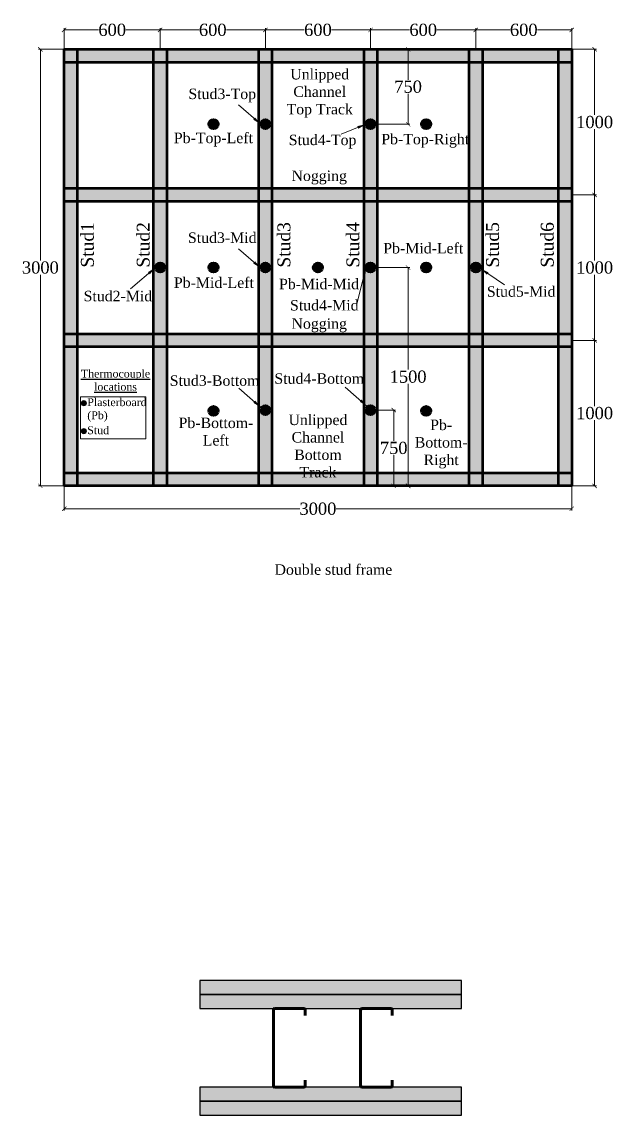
# Model space of a CAD drawing. Header units: millimetres. Extents: x 4760 to 7419, y -378 to 5598.
# Drawn here: x 6373 to 7050, y 1498 to 2750 of the extents above; entities that cross this region are included whole.
import ezdxf

# ---------------------------------------------------------------- set-up
doc = ezdxf.new("R2010")
doc.units = ezdxf.units.MM
doc.header["$PDMODE"] = 34
doc.layers.get('0').update_dxf_attribs({"lineweight": 9})
doc.layers.get('Defpoints').update_dxf_attribs({"color": 255})
doc.layers.add('Pb text', color=5, linetype='Continuous', lineweight=9)
doc.layers.add('Stud text', color=1, linetype='Continuous', lineweight=9)
doc.styles.get("Standard").update_dxf_attribs({"font": 'times.ttf'})
doc.dimstyles.new('Times new roman', dxfattribs={"dimtxt": 14, "dimasz": 5, "dimexe": 2, "dimexo": 1, "dimgap": 1, "dimtad": 0, "dimtih": 1, "dimtoh": 1, "dimtxsty": 'Standard', "dimblk": 'ARCHTICK', "dimcen": 0, "dimclrd": 256, "dimclre": 256, "dimadec": 0, "dimazin": 0, "dimtfac": 1, "dimtmove": 0, "dimatfit": 3, "dimfxl": 1, "dimlwd": -1, "dimlwe": -1, "dimarcsym": 0})

# ---------------------------------------------------------------- blocks, each defined once
blk = doc.blocks.new('_ArchTick')
at = {"color": 0, "linetype": 'ByBlock', "const_width": 0.15}
blk.add_lwpolyline([(-0.5, -0.5), (0.5, 0.5)], dxfattribs=at)
blk = doc.blocks.new('*D213')
at = {"transparency": 16777216}
for p, q in [((6420.3, 2718.9), (6392, 2718.9)), ((6394, 2718.9), (6394, 2477)), ((6394, 2218.9), (6394, 2460.7)), ((6420.3, 2218.9), (6392, 2218.9))]:
    blk.add_line(p, q, dxfattribs=at)
at = {"layer": 'Defpoints', "color": 0, "lineweight": 53, "transparency": 16777216}
for p in [(6421.3, 2718.9), (6394, 2218.9), (6421.3, 2218.9)]:
    blk.add_point(p, dxfattribs=at)
at = {"transparency": 16777216, "xscale": 5, "yscale": 5, "zscale": 5}
for p, rotation in [((6394, 2718.9), 90), ((6394, 2218.9), 270)]:
    blk.add_blockref('_ArchTick', p, dxfattribs=dict(at, rotation=rotation))
at = {"color": 0, "lineweight": 53, "transparency": 16777216, "insert": (6394, 2468.9), "char_height": 14, "attachment_point": 5}
blk.add_mtext('3000', dxfattribs=at)
blk = doc.blocks.new('*D214')
at = {"transparency": 16777216}
for p, q in [((6421.3, 2719.9), (6421.3, 2743.1)), ((6531.2, 2719.9), (6531.2, 2743.1)), ((6421.3, 2741.1), (6460.6, 2741.1)), ((6531.2, 2741.1), (6492, 2741.1))]:
    blk.add_line(p, q, dxfattribs=at)
at = {"layer": 'Defpoints', "color": 0, "lineweight": 53, "transparency": 16777216}
for p in [(6531.2, 2741.1), (6421.3, 2718.9), (6531.2, 2718.9)]:
    blk.add_point(p, dxfattribs=at)
at = {"transparency": 16777216, "xscale": 5, "yscale": 5, "zscale": 5, "rotation": 180}
blk.add_blockref('_ArchTick', (6421.3, 2741.1), dxfattribs=at)
at = {"transparency": 16777216, "xscale": 5, "yscale": 5, "zscale": 5}
blk.add_blockref('_ArchTick', (6531.2, 2741.1), dxfattribs=at)
at = {"color": 0, "lineweight": 53, "transparency": 16777216, "insert": (6476.3, 2741.1), "char_height": 14, "attachment_point": 5}
blk.add_mtext('600', dxfattribs=at)
blk = doc.blocks.new('*D215')
at = {"transparency": 16777216}
for p, q in [((6531.2, 2719.9), (6531.2, 2743.1)), ((6651.8, 2719.9), (6651.8, 2743.1)), ((6531.2, 2741.1), (6575.8, 2741.1)), ((6651.8, 2741.1), (6607.2, 2741.1))]:
    blk.add_line(p, q, dxfattribs=at)
at = {"layer": 'Defpoints', "color": 0, "lineweight": 53, "transparency": 16777216}
for p in [(6651.8, 2741.1), (6531.2, 2718.9), (6651.8, 2718.9)]:
    blk.add_point(p, dxfattribs=at)
at = {"transparency": 16777216, "xscale": 5, "yscale": 5, "zscale": 5, "rotation": 180}
blk.add_blockref('_ArchTick', (6531.2, 2741.1), dxfattribs=at)
at = {"transparency": 16777216, "xscale": 5, "yscale": 5, "zscale": 5}
blk.add_blockref('_ArchTick', (6651.8, 2741.1), dxfattribs=at)
at = {"color": 0, "lineweight": 53, "transparency": 16777216, "insert": (6591.5, 2741.1), "char_height": 14, "attachment_point": 5}
blk.add_mtext('600', dxfattribs=at)
blk = doc.blocks.new('*D216')
at = {"transparency": 16777216}
for p, q in [((6651.8, 2719.9), (6651.8, 2743.1)), ((6772.3, 2719.9), (6772.3, 2743.1)), ((6651.8, 2741.1), (6696.4, 2741.1)), ((6772.3, 2741.1), (6727.7, 2741.1))]:
    blk.add_line(p, q, dxfattribs=at)
at = {"layer": 'Defpoints', "color": 0, "lineweight": 53, "transparency": 16777216}
for p in [(6772.3, 2741.1), (6651.8, 2718.9), (6772.3, 2718.9)]:
    blk.add_point(p, dxfattribs=at)
at = {"transparency": 16777216, "xscale": 5, "yscale": 5, "zscale": 5, "rotation": 180}
blk.add_blockref('_ArchTick', (6651.8, 2741.1), dxfattribs=at)
at = {"transparency": 16777216, "xscale": 5, "yscale": 5, "zscale": 5}
blk.add_blockref('_ArchTick', (6772.3, 2741.1), dxfattribs=at)
at = {"color": 0, "lineweight": 53, "transparency": 16777216, "insert": (6712, 2741.1), "char_height": 14, "attachment_point": 5}
blk.add_mtext('600', dxfattribs=at)
blk = doc.blocks.new('*D217')
at = {"transparency": 16777216}
for p, q in [((6772.3, 2719.9), (6772.3, 2743.1)), ((6892.9, 2719.9), (6892.9, 2743.1)), ((6772.3, 2741.1), (6816.9, 2741.1)), ((6892.9, 2741.1), (6848.3, 2741.1))]:
    blk.add_line(p, q, dxfattribs=at)
at = {"layer": 'Defpoints', "color": 0, "lineweight": 53, "transparency": 16777216}
for p in [(6892.9, 2741.1), (6772.3, 2718.9), (6892.9, 2718.9)]:
    blk.add_point(p, dxfattribs=at)
at = {"transparency": 16777216, "xscale": 5, "yscale": 5, "zscale": 5, "rotation": 180}
blk.add_blockref('_ArchTick', (6772.3, 2741.1), dxfattribs=at)
at = {"transparency": 16777216, "xscale": 5, "yscale": 5, "zscale": 5}
blk.add_blockref('_ArchTick', (6892.9, 2741.1), dxfattribs=at)
at = {"color": 0, "lineweight": 53, "transparency": 16777216, "insert": (6832.6, 2741.1), "char_height": 14, "attachment_point": 5}
blk.add_mtext('600', dxfattribs=at)
blk = doc.blocks.new('*D218')
at = {"transparency": 16777216}
for p, q in [((6892.9, 2719.9), (6892.9, 2743.1)), ((7002.8, 2719.9), (7002.8, 2743.1)), ((6892.9, 2741.1), (6932.1, 2741.1)), ((7002.8, 2741.1), (6963.5, 2741.1))]:
    blk.add_line(p, q, dxfattribs=at)
at = {"layer": 'Defpoints', "color": 0, "lineweight": 53, "transparency": 16777216}
for p in [(7002.8, 2741.1), (6892.9, 2718.9), (7002.8, 2718.9)]:
    blk.add_point(p, dxfattribs=at)
at = {"transparency": 16777216, "xscale": 5, "yscale": 5, "zscale": 5, "rotation": 180}
blk.add_blockref('_ArchTick', (6892.9, 2741.1), dxfattribs=at)
at = {"transparency": 16777216, "xscale": 5, "yscale": 5, "zscale": 5}
blk.add_blockref('_ArchTick', (7002.8, 2741.1), dxfattribs=at)
at = {"color": 0, "lineweight": 53, "transparency": 16777216, "insert": (6947.8, 2741.1), "char_height": 14, "attachment_point": 5}
blk.add_mtext('600', dxfattribs=at)
blk = doc.blocks.new('*D219')
at = {"transparency": 16777216}
for p, q in [((7003.8, 2718.9), (7031, 2718.9)), ((7029, 2718.9), (7029, 2643.7)), ((7029, 2552.2), (7029, 2627.4)), ((7003.8, 2552.2), (7031, 2552.2))]:
    blk.add_line(p, q, dxfattribs=at)
at = {"layer": 'Defpoints', "color": 0, "lineweight": 53, "transparency": 16777216}
for p in [(7002.8, 2718.9), (7002.8, 2552.2), (7029, 2552.2)]:
    blk.add_point(p, dxfattribs=at)
at = {"transparency": 16777216, "xscale": 5, "yscale": 5, "zscale": 5}
for p, rotation in [((7029, 2718.9), 90), ((7029, 2552.2), 270)]:
    blk.add_blockref('_ArchTick', p, dxfattribs=dict(at, rotation=rotation))
at = {"color": 0, "lineweight": 53, "transparency": 16777216, "insert": (7029, 2635.5), "char_height": 14, "attachment_point": 5}
blk.add_mtext('1000', dxfattribs=at)
blk = doc.blocks.new('*D220')
at = {"transparency": 16777216}
for p, q in [((7003.8, 2552.2), (7031, 2552.2)), ((7029, 2552.2), (7029, 2477)), ((7029, 2385.5), (7029, 2460.7)), ((7003.8, 2385.5), (7031, 2385.5))]:
    blk.add_line(p, q, dxfattribs=at)
at = {"layer": 'Defpoints', "color": 0, "lineweight": 53, "transparency": 16777216}
for p in [(7002.8, 2552.2), (7002.8, 2385.5), (7029, 2385.5)]:
    blk.add_point(p, dxfattribs=at)
at = {"transparency": 16777216, "xscale": 5, "yscale": 5, "zscale": 5}
for p, rotation in [((7029, 2552.2), 90), ((7029, 2385.5), 270)]:
    blk.add_blockref('_ArchTick', p, dxfattribs=dict(at, rotation=rotation))
at = {"color": 0, "lineweight": 53, "transparency": 16777216, "insert": (7029, 2468.9), "char_height": 14, "attachment_point": 5}
blk.add_mtext('1000', dxfattribs=at)
blk = doc.blocks.new('*D221')
at = {"transparency": 16777216}
for p, q in [((7003.8, 2385.5), (7031, 2385.5)), ((7029, 2385.5), (7029, 2310.3)), ((7029, 2218.9), (7029, 2294.1)), ((7003.8, 2218.9), (7031, 2218.9))]:
    blk.add_line(p, q, dxfattribs=at)
at = {"layer": 'Defpoints', "color": 0, "lineweight": 53, "transparency": 16777216}
for p in [(7002.8, 2385.5), (7002.8, 2218.9), (7029, 2218.9)]:
    blk.add_point(p, dxfattribs=at)
at = {"transparency": 16777216, "xscale": 5, "yscale": 5, "zscale": 5}
for p, rotation in [((7029, 2385.5), 90), ((7029, 2218.9), 270)]:
    blk.add_blockref('_ArchTick', p, dxfattribs=dict(at, rotation=rotation))
at = {"color": 0, "lineweight": 53, "transparency": 16777216, "insert": (7029, 2302.2), "char_height": 14, "attachment_point": 5}
blk.add_mtext('1000', dxfattribs=at)
blk = doc.blocks.new('*D210')
at = {"transparency": 16777216}
for p, q in [((6421.3, 2217.9), (6421.3, 2190.7)), ((7002.8, 2217.9), (7002.8, 2190.7)), ((6421.3, 2192.7), (6691.2, 2192.7)), ((7002.8, 2192.7), (6732.9, 2192.7))]:
    blk.add_line(p, q, dxfattribs=at)
at = {"layer": 'Defpoints', "color": 0, "lineweight": 53, "transparency": 16777216}
for p in [(6421.3, 2218.9), (7002.8, 2218.9), (7002.8, 2192.7)]:
    blk.add_point(p, dxfattribs=at)
at = {"transparency": 16777216, "xscale": 5, "yscale": 5, "zscale": 5, "rotation": 180}
blk.add_blockref('_ArchTick', (6421.3, 2192.7), dxfattribs=at)
at = {"transparency": 16777216, "xscale": 5, "yscale": 5, "zscale": 5}
blk.add_blockref('_ArchTick', (7002.8, 2192.7), dxfattribs=at)
at = {"color": 0, "lineweight": 53, "transparency": 16777216, "insert": (6712, 2192.7), "char_height": 14, "attachment_point": 5}
blk.add_mtext('3000', dxfattribs=at)
blk = doc.blocks.new('*D211')
at = {"transparency": 16777216}
for p, q in [((6773.3, 2305.7), (6800.8, 2305.7)), ((6798.8, 2305.7), (6798.8, 2270.4)), ((6798.8, 2218.9), (6798.8, 2254.2)), ((6773.3, 2218.9), (6800.8, 2218.9))]:
    blk.add_line(p, q, dxfattribs=at)
at = {"layer": 'Defpoints', "color": 0, "lineweight": 53, "transparency": 16777216}
for p in [(6772.3, 2305.7), (6772.3, 2218.9), (6798.8, 2218.9)]:
    blk.add_point(p, dxfattribs=at)
at = {"transparency": 16777216, "xscale": 5, "yscale": 5, "zscale": 5}
for p, rotation in [((6798.8, 2305.7), 90), ((6798.8, 2218.9), 270)]:
    blk.add_blockref('_ArchTick', p, dxfattribs=dict(at, rotation=rotation))
at = {"color": 0, "lineweight": 53, "transparency": 16777216, "insert": (6798.8, 2262.3), "char_height": 14, "attachment_point": 5}
blk.add_mtext('750', dxfattribs=at)
blk = doc.blocks.new('*D222')
at = {"transparency": 16777216}
for p, q in [((6773.3, 2468.9), (6817.3, 2468.9)), ((6815.3, 2468.9), (6815.3, 2352)), ((6815.3, 2218.9), (6815.3, 2335.7)), ((6773.3, 2218.9), (6817.3, 2218.9))]:
    blk.add_line(p, q, dxfattribs=at)
at = {"layer": 'Defpoints', "color": 0, "lineweight": 53, "transparency": 16777216}
for p in [(6772.3, 2468.9), (6815.3, 2468.9), (6772.3, 2218.9)]:
    blk.add_point(p, dxfattribs=at)
at = {"transparency": 16777216, "xscale": 5, "yscale": 5, "zscale": 5}
for p, rotation in [((6815.3, 2468.9), 90), ((6815.3, 2218.9), 270)]:
    blk.add_blockref('_ArchTick', p, dxfattribs=dict(at, rotation=rotation))
at = {"color": 0, "lineweight": 53, "transparency": 16777216, "insert": (6815.3, 2343.9), "char_height": 14, "attachment_point": 5}
blk.add_mtext('1500', dxfattribs=at)
blk = doc.blocks.new('*D212')
at = {"transparency": 16777216}
for p, q in [((6773.3, 2718.9), (6817.3, 2718.9)), ((6815.3, 2718.9), (6815.3, 2684.1)), ((6815.3, 2633), (6815.3, 2667.8)), ((6773.3, 2633), (6817.3, 2633))]:
    blk.add_line(p, q, dxfattribs=at)
at = {"layer": 'Defpoints', "color": 0, "lineweight": 53, "transparency": 16777216}
for p in [(6772.3, 2718.9), (6815.3, 2718.9), (6772.3, 2633)]:
    blk.add_point(p, dxfattribs=at)
at = {"transparency": 16777216, "xscale": 5, "yscale": 5, "zscale": 5}
for p, rotation in [((6815.3, 2718.9), 90), ((6815.3, 2633), 270)]:
    blk.add_blockref('_ArchTick', p, dxfattribs=dict(at, rotation=rotation))
at = {"color": 0, "lineweight": 53, "transparency": 16777216, "insert": (6815.3, 2676), "char_height": 14, "attachment_point": 5}
blk.add_mtext('750', dxfattribs=at)
blk = doc.blocks.new('Stud')
at = {"lineweight": 120}
for p, q in [((4630.2, 1668.9), (4630.2, 1756.4)), ((4631.5, 1757.6), (4665.2, 1757.6)), ((4666.5, 1756.4), (4666.5, 1749.6)), ((4631.5, 1667.6), (4665.2, 1667.6)), ((4666.5, 1675.6), (4666.5, 1668.9))]:
    blk.add_line(p, q, dxfattribs=at)
for centre, start, end in [((4631.5, 1756.4), 90, 180), ((4665.2, 1756.4), 0, 90), ((4631.5, 1668.9), 180, 270), ((4665.2, 1668.9), 270, 0)]:
    blk.add_arc(centre, 1.25, start, end, dxfattribs=at)

msp = doc.modelspace()

# ---------------------------------------------------------------- hatches: boundary and pattern name
at = {"lineweight": 53, "true_color": 0x2776bb}
h = msp.add_hatch(color=152, dxfattribs=at)
h.dxf.hatch_style = 1
h.paths.add_polyline_path([(6436.303, 2718.865), (6421.303, 2718.865), (6421.303, 2218.865), (6436.303, 2218.865)])
h = msp.add_hatch(color=152, dxfattribs=at)
h.dxf.hatch_style = 1
h.paths.add_polyline_path([(6421.303, 2718.865), (6421.303, 2703.865), (7002.791, 2703.865), (7002.791, 2718.865)])
h = msp.add_hatch(color=152, dxfattribs=at)
h.dxf.hatch_style = 1
h.paths.add_polyline_path([(6538.725, 2718.865), (6523.725, 2718.865), (6523.725, 2218.865), (6538.725, 2218.865)])
h = msp.add_hatch(color=152, dxfattribs=at)
h.dxf.hatch_style = 1
h.paths.add_polyline_path([(6659.273, 2718.865), (6644.273, 2718.865), (6644.273, 2218.865), (6659.273, 2218.865)])
h = msp.add_hatch(color=152, dxfattribs=at)
h.dxf.hatch_style = 1
h.paths.add_polyline_path([(6779.821, 2718.865), (6764.821, 2718.865), (6764.821, 2218.865), (6779.821, 2218.865)])
h = msp.add_hatch(color=152, dxfattribs=at)
h.dxf.hatch_style = 1
h.paths.add_polyline_path([(6900.368, 2718.865), (6885.368, 2718.865), (6885.368, 2218.865), (6900.368, 2218.865)])
h = msp.add_hatch(color=152, dxfattribs=at)
h.dxf.hatch_style = 1
h.paths.add_polyline_path([(7002.791, 2718.865), (6987.791, 2718.865), (6987.791, 2218.865), (7002.791, 2218.865)])
at = {"lineweight": 53}
h = msp.add_hatch(color=5, dxfattribs=at)
h.dxf.hatch_style = 1
h.paths.add_polyline_path([(6597.702, 2633.04, 1), (6587.016, 2633.04, 1)])
h = msp.add_hatch(color=1, dxfattribs=at)
h.dxf.hatch_style = 1
h.paths.add_polyline_path([(6657.116, 2633.04, 1), (6646.43, 2633.04, 1)])
h = msp.add_hatch(color=1, dxfattribs=at)
h.dxf.hatch_style = 1
h.paths.add_polyline_path([(6777.664, 2633.04, 1), (6766.977, 2633.04, 1)])
h = msp.add_hatch(color=5, dxfattribs=at)
h.dxf.hatch_style = 1
h.paths.add_polyline_path([(6841.349, 2633.04, 1), (6830.662, 2633.04, 1)])
at = {"lineweight": 53, "true_color": 0x2776bb}
h = msp.add_hatch(color=152, dxfattribs=at)
h.dxf.hatch_style = 1
h.paths.add_polyline_path([(6421.303, 2559.698), (6421.303, 2544.698), (7002.791, 2544.698), (7002.791, 2559.698)])
at = {"lineweight": 53}
h = msp.add_hatch(color=1, dxfattribs=at)
h.dxf.hatch_style = 1
h.paths.add_polyline_path([(6536.569, 2468.865, 1), (6525.882, 2468.865, 1)])
h = msp.add_hatch(color=5, dxfattribs=at)
h.dxf.hatch_style = 1
h.paths.add_polyline_path([(6597.702, 2468.865, 1), (6587.016, 2468.865, 1)])
h = msp.add_hatch(color=1, dxfattribs=at)
h.dxf.hatch_style = 1
h.paths.add_polyline_path([(6594.662, 2468.865, 1), (6590.056, 2468.865, 1)])
h = msp.add_hatch(color=1, dxfattribs=at)
h.dxf.hatch_style = 1
h.paths.add_polyline_path([(6657.116, 2468.865, 1), (6646.43, 2468.865, 1)])
h = msp.add_hatch(color=5, dxfattribs=at)
h.dxf.hatch_style = 1
h.paths.add_polyline_path([(6717.39, 2468.865, 1), (6706.704, 2468.865, 1)])
h = msp.add_hatch(color=1, dxfattribs=at)
h.dxf.hatch_style = 1
h.paths.add_polyline_path([(6777.664, 2468.865, 1), (6766.977, 2468.865, 1)])
h = msp.add_hatch(color=5, dxfattribs=at)
h.dxf.hatch_style = 1
h.paths.add_polyline_path([(6841.349, 2468.865, 1), (6830.662, 2468.865, 1)])
h = msp.add_hatch(color=1, dxfattribs=at)
h.dxf.hatch_style = 1
h.paths.add_polyline_path([(6898.211, 2468.865, 1), (6887.525, 2468.865, 1)])
at = {"lineweight": 53, "true_color": 0x2776bb}
h = msp.add_hatch(color=152, dxfattribs=at)
h.dxf.hatch_style = 1
h.paths.add_polyline_path([(6421.303, 2393.032), (6421.303, 2378.032), (7002.791, 2378.032), (7002.791, 2393.032)])
at = {"lineweight": 53}
h = msp.add_hatch(color=5, dxfattribs=at)
h.dxf.hatch_style = 1
h.paths.add_polyline_path([(6446.827, 2313.57, 1), (6440.954, 2313.57, 1)])
h = msp.add_hatch(color=5, dxfattribs=at)
h.dxf.hatch_style = 1
h.paths.add_polyline_path([(6597.702, 2304.69, 1), (6587.016, 2304.69, 1)])
h = msp.add_hatch(color=1, dxfattribs=at)
h.dxf.hatch_style = 1
h.paths.add_polyline_path([(6657.116, 2305.724, 1), (6646.43, 2305.724, 1)])
h = msp.add_hatch(color=1, dxfattribs=at)
h.dxf.hatch_style = 1
h.paths.add_polyline_path([(6777.664, 2305.724, 1), (6766.977, 2305.724, 1)])
h = msp.add_hatch(color=5, dxfattribs=at)
h.dxf.hatch_style = 1
h.paths.add_polyline_path([(6841.349, 2304.69, 1), (6830.662, 2304.69, 1)])
h = msp.add_hatch(color=1, dxfattribs=at)
h.dxf.hatch_style = 1
h.paths.add_polyline_path([(6440.954, 2281.622, 1), (6446.827, 2281.622, 1)])
at = {"lineweight": 53, "true_color": 0x2776bb}
h = msp.add_hatch(color=152, dxfattribs=at)
h.dxf.hatch_style = 1
h.paths.add_polyline_path([(6421.303, 2233.865), (6421.303, 2218.865), (7002.791, 2218.865), (7002.791, 2233.865)])
at = {"lineweight": -3, "true_color": 0xf7abae}
h = msp.add_hatch(color=241, dxfattribs=at)
h.dxf.hatch_style = 1
h.paths.add_polyline_path([(6576.575, 1652.282), (6576.575, 1636.282), (6876.575, 1636.282), (6876.575, 1652.282)])
h = msp.add_hatch(color=241, dxfattribs=at)
h.dxf.hatch_style = 1
h.paths.add_polyline_path([(6876.575, 1620.282), (6876.575, 1636.282), (6576.575, 1636.282), (6576.575, 1620.282)])
h = msp.add_hatch(color=241, dxfattribs=at)
h.dxf.hatch_style = 1
h.paths.add_polyline_path([(6876.575, 1514.282), (6876.575, 1530.282), (6576.575, 1530.282), (6576.575, 1514.282)])
h = msp.add_hatch(color=241, dxfattribs=at)
h.dxf.hatch_style = 1
h.paths.add_polyline_path([(6876.575, 1498.282), (6876.575, 1514.282), (6576.575, 1514.282), (6576.575, 1498.282)])

# ---------------------------------------------------------------- linework, layer by layer
at = {"lineweight": 53}
for points in [[(6421.303, 2718.865), (6436.303, 2718.865), (6436.303, 2218.865), (6421.303, 2218.865)], [(7002.791, 2718.865), (7002.791, 2703.865), (6421.303, 2703.865), (6421.303, 2718.865)], [(6523.725, 2718.865), (6538.725, 2718.865), (6538.725, 2218.865), (6523.725, 2218.865)], [(6644.273, 2718.865), (6659.273, 2718.865), (6659.273, 2218.865), (6644.273, 2218.865)], [(6764.821, 2718.865), (6779.821, 2718.865), (6779.821, 2218.865), (6764.821, 2218.865)], [(6885.368, 2718.865), (6900.368, 2718.865), (6900.368, 2218.865), (6885.368, 2218.865)], [(6987.791, 2718.865), (7002.791, 2718.865), (7002.791, 2218.865), (6987.791, 2218.865)], [(7002.791, 2559.698), (7002.791, 2544.698), (6421.303, 2544.698), (6421.303, 2559.698)], [(7002.791, 2393.032), (7002.791, 2378.032), (6421.303, 2378.032), (6421.303, 2393.032)], [(7002.791, 2233.865), (7002.791, 2218.865), (6421.303, 2218.865), (6421.303, 2233.865)]]:
    msp.add_lwpolyline(points, close=True, dxfattribs=at)
msp.add_lwpolyline([(6440.009, 2320.779), (6514.816, 2320.779), (6514.816, 2272.701), (6440.009, 2272.701)], close=True)
at = {"lineweight": -3}
for points in [[(6576.575, 1636.282), (6876.575, 1636.282), (6876.575, 1652.282), (6576.575, 1652.282)], [(6576.575, 1620.282), (6876.575, 1620.282), (6876.575, 1636.282), (6576.575, 1636.282)], [(6576.575, 1514.282), (6876.575, 1514.282), (6876.575, 1530.282), (6576.575, 1530.282)], [(6576.575, 1498.282), (6876.575, 1498.282), (6876.575, 1514.282), (6576.575, 1514.282)]]:
    msp.add_lwpolyline(points, close=True, dxfattribs=at)
at = {"lineweight": 53}
for centre, radius in [((6592.359, 2633.04), 5.343), ((6651.773, 2633.04), 5.343), ((6772.321, 2633.04), 5.343), ((6836.006, 2633.04), 5.343), ((6531.225, 2468.865), 5.343), ((6592.359, 2468.865), 5.343), ((6592.359, 2468.865), 2.303), ((6651.773, 2468.865), 5.343), ((6712.047, 2468.865), 5.343), ((6772.321, 2468.865), 5.343), ((6836.006, 2468.865), 5.343), ((6892.868, 2468.865), 5.343), ((6592.359, 2304.69), 5.343), ((6651.773, 2305.724), 5.343), ((6772.321, 2305.724), 5.343), ((6836.006, 2304.69), 5.343)]:
    msp.add_circle(centre, radius, dxfattribs=at)
for centre in [(6443.89, 2313.57), (6443.89, 2281.622)]:
    msp.add_circle(centre, 2.937)

# ---------------------------------------------------------------- block references
at = {"lineweight": -3}
for p in [(2030.725, -137.321), (2130.725, -137.321)]:
    msp.add_blockref('Stud', p, dxfattribs=at)

# ---------------------------------------------------------------- texts
at = {"lineweight": 53, "attachment_point": 1}
for s, insert, char_height, width in [('\\pxqc;Unlipped Channel Top Track', (6674.178, 2696.389), 12, 79.74471), ('Nogging', (6681.762, 2580.048), 12, 41.76421), ('Nogging', (6681.762, 2410.777), 12, 41.76421), ('Plasterboard\\P(Pb)', (6447.756, 2319.265), 9, 41.76421), ('\\pxqc;Unlipped Channel Bottom Track', (6662.057, 2300.574), 12, 99.94709), ('Stud', (6447.756, 2287.121), 9, 41.76421), ('Double stud frame', (6662.304, 2129.069), 12, 135.26037)]:
    msp.add_mtext(s, dxfattribs=dict(at, insert=insert, char_height=char_height, width=width))
at = {"lineweight": 53, "char_height": 14.7814, "width": 41.76421, "attachment_point": 1, "rotation": 90}
for s, insert in [('Stud1', (6440.445, 2468.865)), ('Stud2', (6504.417, 2468.865)), ('Stud3', (6665.617, 2468.865)), ('Stud4', (6744.631, 2468.865)), ('Stud5', (6904.65, 2468.865)), ('Stud6', (6967.314, 2468.865))]:
    msp.add_mtext(s, dxfattribs=dict(at, insert=insert))
at = {"lineweight": -3, "insert": (6459.232, 2351.969), "char_height": 9, "width": 41.76421, "attachment_point": 1}
msp.add_mtext('\\pxqc;{\\LThermocouple \\Plocations}', dxfattribs=at)
at = {"layer": 'Pb text', "lineweight": 53, "char_height": 12, "attachment_point": 1}
for s, insert, width in [('Pb-Top-Left', (6546.975, 2623.387), 89.1012), ('Pb-Top-Right', (6784.58, 2622.076), 98.10249), ('Pb-Mid-Left', (6786.862, 2497.057), 98.10249), ('{\\C5;Pb-Mid-Left}', (6547.003, 2457.662), 98.10249), ('Pb-Mid-Mid', (6667.444, 2456.12), 98.10249), ('\\pxqc;{\\C5;Pb-Bottom-\\PLeft}', (6546.11, 2297.118), 98.10249), ('\\pxqc;{\\C5;Pb-\\PBottom-\\PRight}', (6804.125, 2294.772), 98.10249)]:
    msp.add_mtext(s, dxfattribs=dict(at, insert=insert, width=width))
at = {"layer": 'Stud text', "lineweight": 53, "char_height": 12, "width": 98.10249, "attachment_point": 1}
for s, insert in [('\\pxqc;{\\C1;Stud3-Top}', (6553.344, 2673.878)), ('{\\C1;Stud4-Top}', (6678.567, 2621.132)), ('\\pxqc;{\\C1;Stud3-Mid}', (6553.335, 2509.179)), ('{\\C1;Stud2-Mid}', (6443.547, 2442.314)), ('{\\C1;Stud5-Mid}', (6905.554, 2447.469)), ('{\\C1;Stud4-Mid}', (6680.015, 2431.762)), ('{\\C1;Stud3-Bottom}', (6542.243, 2345.51)), ('{\\C1;Stud4-Bottom}', (6662.112, 2347.831))]:
    msp.add_mtext(s, dxfattribs=dict(at, insert=insert))

# ---------------------------------------------------------------- dimensions: what is measured, and where the dimension line sits
at = {"lineweight": 53}
for base, p1, p2, text, picture, middle in [((6531.225, 2741.116), (6421.303, 2718.865), (6531.225, 2718.865), '600', '*D214', (6476.264, 2741.116)), ((7002.791, 2192.71), (6421.303, 2218.865), (7002.791, 2218.865), '3000', '*D210', (6712.047, 2192.71))]:
    dim = msp.add_linear_dim(base=base, p1=p1, p2=p2, text=text, dimstyle='Times new roman', dxfattribs=at)
    dim.commit()
    dim.dimension.update_dxf_attribs({"geometry": picture, "text_midpoint": middle})
for base, p1, p2, picture, middle in [((6651.773, 2741.116), (6531.225, 2718.865), (6651.773, 2718.865), '*D215', (6591.499, 2741.116)), ((6772.321, 2741.116), (6651.773, 2718.865), (6772.321, 2718.865), '*D216', (6712.047, 2741.116)), ((6892.868, 2741.116), (6772.321, 2718.865), (6892.868, 2718.865), '*D217', (6832.594, 2741.116)), ((7002.791, 2741.116), (6892.868, 2718.865), (7002.791, 2718.865), '*D218', (6947.829, 2741.116))]:
    dim = msp.add_linear_dim(base=base, p1=p1, p2=p2, text='600', dimstyle='Times new roman', override={"dimtmove": 1}, dxfattribs=at)
    dim.commit()
    dim.dimension.update_dxf_attribs({"geometry": picture, "text_midpoint": middle})
for base, p1, p2, text, picture, middle in [((6393.998, 2218.865), (6421.303, 2718.865), (6421.303, 2218.865), '3000', '*D213', (6393.998, 2468.865)), ((6798.821, 2218.865), (6772.321, 2305.724), (6772.321, 2218.865), '750', '*D211', (6798.821, 2262.294))]:
    dim = msp.add_linear_dim(base=base, p1=p1, p2=p2, angle=90, text=text, dimstyle='Times new roman', dxfattribs=at)
    dim.commit()
    dim.dimension.update_dxf_attribs({"geometry": picture, "text_midpoint": middle, "dimtype": 160})
for base, p1, p2, text, picture, middle in [((6815.343, 2718.865), (6772.321, 2633.04), (6772.321, 2718.865), '750', '*D212', (6815.343, 2675.952)), ((7029.007, 2385.532), (7002.791, 2552.198), (7002.791, 2385.532), '1000', '*D220', (7029.007, 2468.865)), ((6815.343, 2468.865), (6772.321, 2218.865), (6772.321, 2468.865), '1500', '*D222', (6815.343, 2343.865)), ((7029.007, 2218.865), (7002.791, 2385.532), (7002.791, 2218.865), '1000', '*D221', (7029.007, 2302.198))]:
    dim = msp.add_linear_dim(base=base, p1=p1, p2=p2, angle=90, text=text, dimstyle='Times new roman', override={"dimtmove": 1}, dxfattribs=at)
    dim.commit()
    dim.dimension.update_dxf_attribs({"geometry": picture, "text_midpoint": middle})
dim = msp.add_linear_dim(base=(7029.007, 2552.198), p1=(7002.791, 2718.865), p2=(7002.791, 2552.198), angle=90, text='1000', dimstyle='Times new roman', dxfattribs=at)
dim.commit()
dim.dimension.update_dxf_attribs({"geometry": '*D219', "text_midpoint": (7029.007, 2635.532)})

# ---------------------------------------------------------------- leaders
for points, override in [([(6646.43, 2633.04), (6621.174, 2655.114)], {"dimasz": 10}), ([(6766.977, 2633.04), (6738.478, 2621.738)], {"dimasz": 10}), ([(6646.42, 2468.34), (6621.164, 2490.415)], {"dimasz": 10}), ([(6525.882, 2468.865), (6497.381, 2444.598)], {"dimasz": 10}), ([(6767.037, 2468.069), (6756.25, 2425.702)], {"dimasz": 10}), ([(6898.08, 2467.69), (6925.927, 2449.303)], {"dimasz": 10, "dimgap": 1, "dimtad": 0}), ([(6646.649, 2308.686), (6621.393, 2330.76)], {"dimasz": 10}), ([(6768.539, 2309.955), (6743.283, 2332.03)], {"dimasz": 10})]:
    msp.add_leader(points, dimstyle='Times new roman', override=override, dxfattribs=at)

doc.saveas('drawing.dxf')
